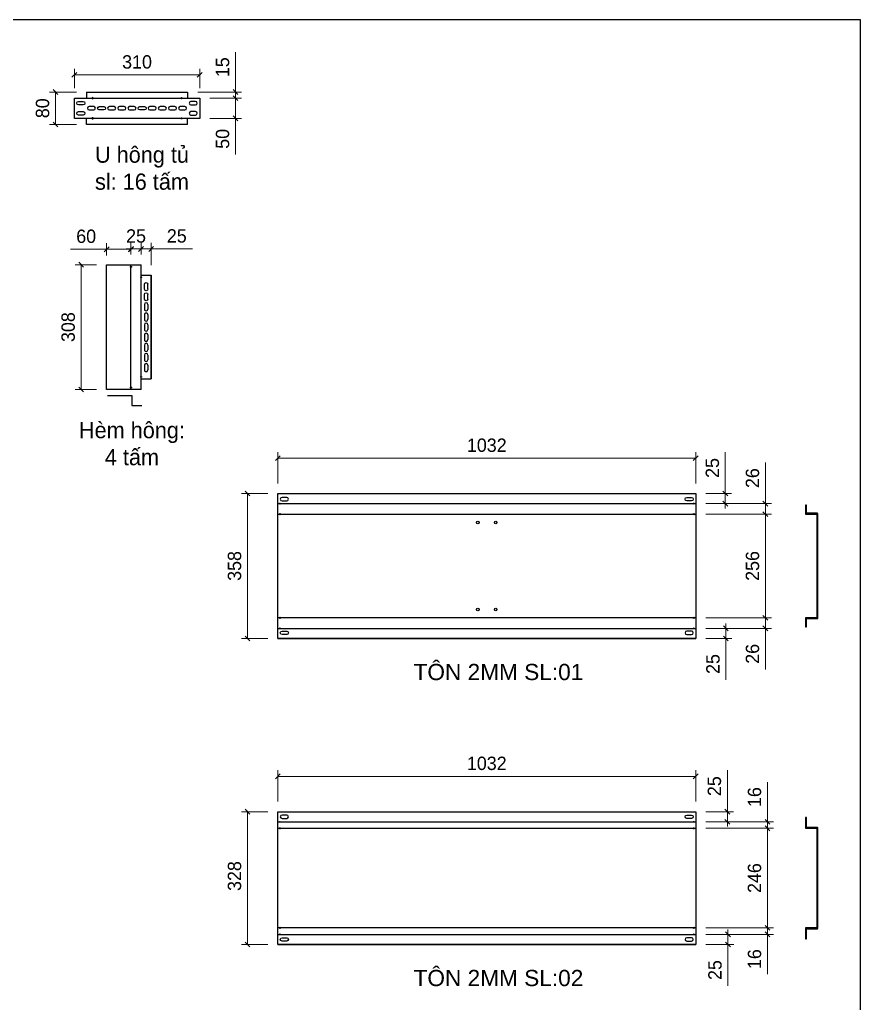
# Model space of a CAD drawing. Header units: millimetres. Extents: x 0 to 5930, y 0 to 4193.
# Drawn here: x 3854 to 5930, y 1764 to 4193 of the extents above; entities that cross this region are included whole.
import ezdxf
from ezdxf.enums import TextEntityAlignment as Align

# ---------------------------------------------------------------- set-up
doc = ezdxf.new("R2010")
doc.units = ezdxf.units.MM
for name, color, linetype in [('CNC', 7, 'Continuous'), ('CO', 1, 'Continuous'), ('DI', 2, 'Continuous'), ('DIM', 253, 'Continuous')]:
    doc.layers.add(name, color=color, linetype=linetype)
doc.styles.add('Tahoma (Input Text)', font='tahoma.ttf')
doc.dimstyles.new('Dim-33', dxfattribs={"dimtxt": 33, "dimasz": 12, "dimexe": 15, "dimexo": 25, "dimgap": 15, "dimtad": 1, "dimdec": 0, "dimtxsty": 'Standard', "dimblk": 'OBLIQUE', "dimcen": 10, "dimclrd": 5, "dimclre": 5, "dimclrt": 3, "dimazin": 3, "dimtfac": 1, "dimtdec": 0, "dimtmove": 0, "dimatfit": 3, "dimldrblk": 'OPEN30', "dimlwd": 9, "dimlwe": 9})

# ---------------------------------------------------------------- blocks, each defined once
blk = doc.blocks.new('*D44')
at = {"color": 0, "linetype": 'ByBlock', "lineweight": -2}
for p, q in [((4148, 3620.6), (4160, 3632.6)), ((4185, 3632.6), (4173, 3620.6))]:
    blk.add_line(p, q, dxfattribs=at)
at = {"layer": 'Defpoints', "color": 0, "transparency": 16777216}
for p in [(4179, 3626.6), (4154, 3587.5), (4179, 3561.5)]:
    blk.add_point(p, dxfattribs=at)
at = {"layer": 'DIM', "color": 5, "lineweight": 9, "transparency": 16777216}
for p, q in [((4154, 3626.6), (4142, 3626.6)), ((4154, 3612.5), (4154, 3641.6)), ((4154, 3626.6), (4179, 3626.6)), ((4179, 3586.5), (4179, 3641.6)), ((4179, 3626.6), (4281.1, 3626.6))]:
    blk.add_line(p, q, dxfattribs=at)
at = {"layer": 'DIM', "color": 3, "transparency": 16777216, "insert": (4242.1, 3658.5), "char_height": 33, "attachment_point": 5}
blk.add_mtext('25', dxfattribs=at)
blk = doc.blocks.new('_Oblique')
at = {"color": 0, "linetype": 'ByBlock', "lineweight": -2}
blk.add_line((-0.5, -0.5), (0.5, 0.5), dxfattribs=at)
blk = doc.blocks.new('_Open30')
at = {"color": 0, "linetype": 'ByBlock', "lineweight": -2}
for p, q in [((-1, 0.27), (0, 0)), ((0, 0), (-1, -0.27)), ((0, 0), (-1, 0))]:
    blk.add_line(p, q, dxfattribs=at)
blk = doc.blocks.new('*D45')
at = {"color": 0, "linetype": 'ByBlock', "lineweight": -2}
for p, q in [((4123, 3620.5), (4135, 3632.5)), ((4160, 3632.5), (4148, 3620.5))]:
    blk.add_line(p, q, dxfattribs=at)
at = {"layer": 'Defpoints', "color": 0, "transparency": 16777216}
for p in [(4154, 3626.5), (4129, 3587.5), (4154, 3587.5)]:
    blk.add_point(p, dxfattribs=at)
at = {"layer": 'DIM', "color": 5, "lineweight": 9, "transparency": 16777216}
for p, q in [((4129, 3626.5), (4117, 3626.5)), ((4129, 3612.5), (4129, 3641.5)), ((4129, 3626.5), (4154, 3626.5)), ((4154, 3612.5), (4154, 3641.5)), ((4154, 3626.5), (4166, 3626.5))]:
    blk.add_line(p, q, dxfattribs=at)
at = {"layer": 'DIM', "color": 3, "transparency": 16777216, "insert": (4141.5, 3658.3), "char_height": 33, "attachment_point": 5}
blk.add_mtext('25', dxfattribs=at)
blk = doc.blocks.new('*D46')
at = {"color": 0, "linetype": 'ByBlock', "lineweight": -2}
for p, q in [((4012, 3581.5), (4000, 3593.5)), ((4000, 3285.5), (4012, 3273.5))]:
    blk.add_line(p, q, dxfattribs=at)
at = {"layer": 'Defpoints', "color": 0, "transparency": 16777216}
for p in [(4069, 3587.5), (4006, 3279.5), (4069, 3279.5)]:
    blk.add_point(p, dxfattribs=at)
at = {"layer": 'DIM', "color": 5, "lineweight": 9, "transparency": 16777216}
for p, q in [((4044, 3587.5), (3991, 3587.5)), ((4006, 3587.5), (4006, 3279.5)), ((4044, 3279.5), (3991, 3279.5))]:
    blk.add_line(p, q, dxfattribs=at)
at = {"layer": 'DIM', "color": 3, "transparency": 16777216, "insert": (3974.1, 3433.5), "char_height": 33, "attachment_point": 5, "rotation": 90}
blk.add_mtext('308', dxfattribs=at)
blk = doc.blocks.new('*D47')
at = {"color": 0, "linetype": 'ByBlock', "lineweight": -2}
for p, q in [((4075, 3631.7), (4063, 3619.7)), ((4123, 3619.7), (4135, 3631.7))]:
    blk.add_line(p, q, dxfattribs=at)
at = {"layer": 'Defpoints', "color": 0, "transparency": 16777216}
for p in [(4069, 3625.7), (4069, 3585.4), (4129, 3587.5)]:
    blk.add_point(p, dxfattribs=at)
at = {"layer": 'DIM', "color": 5, "lineweight": 9, "transparency": 16777216}
for p, q in [((4069, 3625.7), (3979.7, 3625.7)), ((4069, 3610.4), (4069, 3640.7)), ((4129, 3625.7), (4069, 3625.7)), ((4129, 3612.5), (4129, 3640.7))]:
    blk.add_line(p, q, dxfattribs=at)
at = {"layer": 'DIM', "color": 3, "transparency": 16777216, "insert": (4018.4, 3657.6), "char_height": 33, "attachment_point": 5}
blk.add_mtext('60', dxfattribs=at)
blk = doc.blocks.new('A$C143B6121')
at = {"color": 2}
for p, q in [((3.2, 8.5), (14.7, 8.5)), ((3.2, 0), (14.7, 0))]:
    blk.add_line(p, q, dxfattribs=at)
for centre, start, end in [((3.2, 4.3), 90, 270), ((14.7, 4.3), 270, 90)]:
    blk.add_arc(centre, 4.25, start, end, dxfattribs=at)
blk = doc.blocks.new('*D52')
at = {"color": 0, "linetype": 'ByBlock', "lineweight": -2}
for p, q in [((5590.3, 3028.7), (5602.3, 3016.7)), ((5602.3, 2991.7), (5590.3, 3003.7))]:
    blk.add_line(p, q, dxfattribs=at)
at = {"layer": 'Defpoints', "color": 0, "transparency": 16777216}
for p in [(5523.2, 3022.7), (5596.3, 3022.7), (5523.2, 2997.7)]:
    blk.add_point(p, dxfattribs=at)
at = {"layer": 'DIM', "color": 5, "lineweight": 9, "transparency": 16777216}
for p, q in [((5596.3, 3022.7), (5596.3, 3124.7)), ((5548.2, 3022.7), (5611.3, 3022.7)), ((5596.3, 2997.7), (5596.3, 3022.7)), ((5548.2, 2997.7), (5611.3, 2997.7)), ((5596.3, 2997.7), (5596.3, 2985.7))]:
    blk.add_line(p, q, dxfattribs=at)
at = {"layer": 'DIM', "color": 3, "transparency": 16777216, "insert": (5564.5, 3085.7), "char_height": 33, "attachment_point": 5, "rotation": 90}
blk.add_mtext('25', dxfattribs=at)
blk = doc.blocks.new('*D53')
at = {"color": 0, "linetype": 'ByBlock', "lineweight": -2}
for p, q in [((5689.3, 3003.7), (5701.3, 2991.7)), ((5701.3, 2965.7), (5689.3, 2977.7))]:
    blk.add_line(p, q, dxfattribs=at)
at = {"layer": 'Defpoints', "color": 0, "transparency": 16777216}
for p in [(5523.2, 2997.7), (5695.3, 2997.7), (5523.2, 2971.7)]:
    blk.add_point(p, dxfattribs=at)
at = {"layer": 'DIM', "color": 5, "lineweight": 9, "transparency": 16777216}
for p, q in [((5695.3, 2997.7), (5695.3, 3099.5)), ((5548.2, 2997.7), (5710.3, 2997.7)), ((5695.3, 2971.7), (5695.3, 2997.7)), ((5548.2, 2971.7), (5710.3, 2971.7)), ((5695.3, 2971.7), (5695.3, 2959.7))]:
    blk.add_line(p, q, dxfattribs=at)
at = {"layer": 'DIM', "color": 3, "transparency": 16777216, "insert": (5663.5, 3060.6), "char_height": 33, "attachment_point": 5, "rotation": 90}
blk.add_mtext('26', dxfattribs=at)
blk = doc.blocks.new('*D54')
at = {"color": 0, "linetype": 'ByBlock', "lineweight": -2}
for p, q in [((5701.3, 2965.7), (5689.3, 2977.7)), ((5689.3, 2721.7), (5701.3, 2709.7))]:
    blk.add_line(p, q, dxfattribs=at)
at = {"layer": 'Defpoints', "color": 0, "transparency": 16777216}
for p in [(5523.2, 2971.7), (5523.2, 2715.7), (5695.3, 2715.7)]:
    blk.add_point(p, dxfattribs=at)
at = {"layer": 'DIM', "color": 5, "lineweight": 9, "transparency": 16777216}
for p, q in [((5548.2, 2971.7), (5710.3, 2971.7)), ((5695.3, 2971.7), (5695.3, 2715.7)), ((5548.2, 2715.7), (5710.3, 2715.7))]:
    blk.add_line(p, q, dxfattribs=at)
at = {"layer": 'DIM', "color": 3, "transparency": 16777216, "insert": (5663.5, 2843.7), "char_height": 33, "attachment_point": 5, "rotation": 90}
blk.add_mtext('256', dxfattribs=at)
blk = doc.blocks.new('*D55')
at = {"color": 0, "linetype": 'ByBlock', "lineweight": -2}
for p, q in [((5689.3, 2721.7), (5701.3, 2709.7)), ((5701.3, 2683.7), (5689.3, 2695.7))]:
    blk.add_line(p, q, dxfattribs=at)
at = {"layer": 'Defpoints', "color": 0, "transparency": 16777216}
for p in [(5523.2, 2715.7), (5523.2, 2689.7), (5695.3, 2689.7)]:
    blk.add_point(p, dxfattribs=at)
at = {"layer": 'DIM', "color": 5, "lineweight": 9, "transparency": 16777216}
for p, q in [((5695.3, 2715.7), (5695.3, 2727.7)), ((5548.2, 2715.7), (5710.3, 2715.7)), ((5695.3, 2715.7), (5695.3, 2689.7)), ((5548.2, 2689.7), (5710.3, 2689.7)), ((5695.3, 2689.7), (5695.3, 2587.8))]:
    blk.add_line(p, q, dxfattribs=at)
at = {"layer": 'DIM', "color": 3, "transparency": 16777216, "insert": (5663.5, 2626.7), "char_height": 33, "attachment_point": 5, "rotation": 90}
blk.add_mtext('26', dxfattribs=at)
blk = doc.blocks.new('*D56')
at = {"color": 0, "linetype": 'ByBlock', "lineweight": -2}
for p, q in [((4497.7, 3115.9), (4485.7, 3103.9)), ((5517.2, 3103.9), (5529.2, 3115.9))]:
    blk.add_line(p, q, dxfattribs=at)
at = {"layer": 'Defpoints', "color": 0, "transparency": 16777216}
for p in [(5523.2, 3109.9), (4491.7, 3022.7), (5523.2, 3022.7)]:
    blk.add_point(p, dxfattribs=at)
at = {"layer": 'DIM', "color": 5, "lineweight": 9, "transparency": 16777216}
for p, q in [((4491.7, 3047.7), (4491.7, 3124.9)), ((4491.7, 3109.9), (5523.2, 3109.9)), ((5523.2, 3047.7), (5523.2, 3124.9))]:
    blk.add_line(p, q, dxfattribs=at)
at = {"layer": 'DIM', "color": 3, "transparency": 16777216, "insert": (5007.4, 3141.7), "char_height": 33, "attachment_point": 5}
blk.add_mtext('1032', dxfattribs=at)
blk = doc.blocks.new('*D57')
at = {"color": 0, "linetype": 'ByBlock', "lineweight": -2}
for p, q in [((4422.6, 3016.7), (4410.6, 3028.7)), ((4410.6, 2670.7), (4422.6, 2658.7))]:
    blk.add_line(p, q, dxfattribs=at)
at = {"layer": 'Defpoints', "color": 0, "transparency": 16777216}
for p in [(4491.7, 3022.7), (4416.6, 2664.7), (4491.7, 2664.7)]:
    blk.add_point(p, dxfattribs=at)
at = {"layer": 'DIM', "color": 5, "lineweight": 9, "transparency": 16777216}
for p, q in [((4466.7, 3022.7), (4401.6, 3022.7)), ((4416.6, 3022.7), (4416.6, 2664.7)), ((4466.7, 2664.7), (4401.6, 2664.7))]:
    blk.add_line(p, q, dxfattribs=at)
at = {"layer": 'DIM', "color": 3, "transparency": 16777216, "insert": (4384.8, 2843.7), "char_height": 33, "attachment_point": 5, "rotation": 90}
blk.add_mtext('358', dxfattribs=at)
blk = doc.blocks.new('ovan8.5x20')
at = {"layer": 'CNC', "color": 2, "lineweight": -3}
for p, q in [((5.7, 4.2), (-5.8, 4.2)), ((-5.8, -4.2), (5.7, -4.2))]:
    blk.add_line(p, q, dxfattribs=at)
for centre, start, end in [((-5.8, 0), 90, 270), ((5.7, 0), 270, 90)]:
    blk.add_arc(centre, 4.25, start, end, dxfattribs=at)
blk = doc.blocks.new('*D58')
at = {"color": 0, "linetype": 'ByBlock', "lineweight": -2}
for p, q in [((5591.7, 2695.7), (5603.7, 2683.7)), ((5603.7, 2658.7), (5591.7, 2670.7))]:
    blk.add_line(p, q, dxfattribs=at)
at = {"layer": 'Defpoints', "color": 0, "transparency": 16777216}
for p in [(5523.2, 2689.7), (5523.2, 2664.7), (5597.7, 2664.7)]:
    blk.add_point(p, dxfattribs=at)
at = {"layer": 'DIM', "color": 5, "lineweight": 9, "transparency": 16777216}
for p, q in [((5597.7, 2689.7), (5597.7, 2701.7)), ((5548.2, 2689.7), (5612.7, 2689.7)), ((5597.7, 2689.7), (5597.7, 2664.7)), ((5548.2, 2664.7), (5612.7, 2664.7)), ((5597.7, 2664.7), (5597.7, 2562.6))]:
    blk.add_line(p, q, dxfattribs=at)
at = {"layer": 'DIM', "color": 3, "transparency": 16777216, "insert": (5565.9, 2601.6), "char_height": 33, "attachment_point": 5, "rotation": 90}
blk.add_mtext('25', dxfattribs=at)
blk = doc.blocks.new('*D59')
at = {"color": 0, "linetype": 'ByBlock', "lineweight": -2}
for p, q in [((5595.3, 2243), (5607.3, 2231)), ((5607.3, 2206), (5595.3, 2218))]:
    blk.add_line(p, q, dxfattribs=at)
at = {"layer": 'Defpoints', "color": 0, "transparency": 16777216}
for p in [(5523.2, 2237), (5601.3, 2237), (5523.2, 2212)]:
    blk.add_point(p, dxfattribs=at)
at = {"layer": 'DIM', "color": 5, "lineweight": 9, "transparency": 16777216}
for p, q in [((5601.3, 2237), (5601.3, 2339.1)), ((5548.2, 2237), (5616.3, 2237)), ((5601.3, 2212), (5601.3, 2237)), ((5548.2, 2212), (5616.3, 2212)), ((5601.3, 2212), (5601.3, 2200))]:
    blk.add_line(p, q, dxfattribs=at)
at = {"layer": 'DIM', "color": 3, "transparency": 16777216, "insert": (5569.5, 2300), "char_height": 33, "attachment_point": 5, "rotation": 90}
blk.add_mtext('25', dxfattribs=at)
blk = doc.blocks.new('*D60')
at = {"color": 0, "linetype": 'ByBlock', "lineweight": -2}
for p, q in [((5694.3, 2218), (5706.3, 2206)), ((5706.3, 2190), (5694.3, 2202))]:
    blk.add_line(p, q, dxfattribs=at)
at = {"layer": 'Defpoints', "color": 0, "transparency": 16777216}
for p in [(5523.2, 2212), (5700.3, 2212), (5523.2, 2196)]:
    blk.add_point(p, dxfattribs=at)
at = {"layer": 'DIM', "color": 5, "lineweight": 9, "transparency": 16777216}
for p, q in [((5700.3, 2212), (5700.3, 2310.1)), ((5548.2, 2212), (5715.3, 2212)), ((5700.3, 2196), (5700.3, 2212)), ((5548.2, 2196), (5715.3, 2196)), ((5700.3, 2196), (5700.3, 2184))]:
    blk.add_line(p, q, dxfattribs=at)
at = {"layer": 'DIM', "color": 3, "transparency": 16777216, "insert": (5668.5, 2273), "char_height": 33, "attachment_point": 5, "rotation": 90}
blk.add_mtext('16', dxfattribs=at)
blk = doc.blocks.new('*D61')
at = {"color": 0, "linetype": 'ByBlock', "lineweight": -2}
for p, q in [((5706.3, 2190), (5694.3, 2202)), ((5694.3, 1956), (5706.3, 1944))]:
    blk.add_line(p, q, dxfattribs=at)
at = {"layer": 'Defpoints', "color": 0, "transparency": 16777216}
for p in [(5523.2, 2196), (5523.2, 1950), (5700.3, 1950)]:
    blk.add_point(p, dxfattribs=at)
at = {"layer": 'DIM', "color": 5, "lineweight": 9, "transparency": 16777216}
for p, q in [((5548.2, 2196), (5715.3, 2196)), ((5700.3, 2196), (5700.3, 1950)), ((5548.2, 1950), (5715.3, 1950))]:
    blk.add_line(p, q, dxfattribs=at)
at = {"layer": 'DIM', "color": 3, "transparency": 16777216, "insert": (5668.5, 2073), "char_height": 33, "attachment_point": 5, "rotation": 90}
blk.add_mtext('246', dxfattribs=at)
blk = doc.blocks.new('*D62')
at = {"color": 0, "linetype": 'ByBlock', "lineweight": -2}
for p, q in [((5694.3, 1956), (5706.3, 1944)), ((5706.3, 1928), (5694.3, 1940))]:
    blk.add_line(p, q, dxfattribs=at)
at = {"layer": 'Defpoints', "color": 0, "transparency": 16777216}
for p in [(5523.2, 1950), (5523.2, 1934), (5700.3, 1934)]:
    blk.add_point(p, dxfattribs=at)
at = {"layer": 'DIM', "color": 5, "lineweight": 9, "transparency": 16777216}
for p, q in [((5548.2, 1950), (5715.3, 1950)), ((5700.3, 1950), (5700.3, 1962)), ((5700.3, 1950), (5700.3, 1934)), ((5548.2, 1934), (5715.3, 1934)), ((5700.3, 1934), (5700.3, 1835.8))]:
    blk.add_line(p, q, dxfattribs=at)
at = {"layer": 'DIM', "color": 3, "transparency": 16777216, "insert": (5668.5, 1872.9), "char_height": 33, "attachment_point": 5, "rotation": 90}
blk.add_mtext('16', dxfattribs=at)
blk = doc.blocks.new('*D63')
at = {"color": 0, "linetype": 'ByBlock', "lineweight": -2}
for p, q in [((4497.7, 2330.2), (4485.7, 2318.2)), ((5517.2, 2318.2), (5529.2, 2330.2))]:
    blk.add_line(p, q, dxfattribs=at)
at = {"layer": 'Defpoints', "color": 0, "transparency": 16777216}
for p in [(5523.2, 2324.2), (4491.7, 2237), (5523.2, 2237)]:
    blk.add_point(p, dxfattribs=at)
at = {"layer": 'DIM', "color": 5, "lineweight": 9, "transparency": 16777216}
for p, q in [((4491.7, 2262), (4491.7, 2339.2)), ((5523.2, 2262), (5523.2, 2339.2)), ((4491.7, 2324.2), (5523.2, 2324.2))]:
    blk.add_line(p, q, dxfattribs=at)
at = {"layer": 'DIM', "color": 3, "transparency": 16777216, "insert": (5007.4, 2356.1), "char_height": 33, "attachment_point": 5}
blk.add_mtext('1032', dxfattribs=at)
blk = doc.blocks.new('*D64')
at = {"color": 0, "linetype": 'ByBlock', "lineweight": -2}
for p, q in [((4422.6, 2231), (4410.6, 2243)), ((4410.6, 1915), (4422.6, 1903))]:
    blk.add_line(p, q, dxfattribs=at)
at = {"layer": 'Defpoints', "color": 0, "transparency": 16777216}
for p in [(4491.7, 2237), (4416.6, 1909), (4491.7, 1909)]:
    blk.add_point(p, dxfattribs=at)
at = {"layer": 'DIM', "color": 5, "lineweight": 9, "transparency": 16777216}
for p, q in [((4466.7, 2237), (4401.6, 2237)), ((4416.6, 2237), (4416.6, 1909)), ((4466.7, 1909), (4401.6, 1909))]:
    blk.add_line(p, q, dxfattribs=at)
at = {"layer": 'DIM', "color": 3, "transparency": 16777216, "insert": (4384.8, 2078), "char_height": 33, "attachment_point": 5, "rotation": 90}
blk.add_mtext('328', dxfattribs=at)
blk = doc.blocks.new('*D65')
at = {"color": 0, "linetype": 'ByBlock', "lineweight": -2}
for p, q in [((5596.7, 1940), (5608.7, 1928)), ((5608.7, 1903), (5596.7, 1915))]:
    blk.add_line(p, q, dxfattribs=at)
at = {"layer": 'Defpoints', "color": 0, "transparency": 16777216}
for p in [(5523.2, 1934), (5523.2, 1909), (5602.7, 1909)]:
    blk.add_point(p, dxfattribs=at)
at = {"layer": 'DIM', "color": 5, "lineweight": 9, "transparency": 16777216}
for p, q in [((5602.7, 1934), (5602.7, 1946)), ((5548.2, 1934), (5617.7, 1934)), ((5602.7, 1934), (5602.7, 1909)), ((5548.2, 1909), (5617.7, 1909)), ((5602.7, 1909), (5602.7, 1806.9))]:
    blk.add_line(p, q, dxfattribs=at)
at = {"layer": 'DIM', "color": 3, "transparency": 16777216, "insert": (5570.9, 1845.9), "char_height": 33, "attachment_point": 5, "rotation": 90}
blk.add_mtext('25', dxfattribs=at)
blk = doc.blocks.new('*D86')
at = {"color": 0, "linetype": 'ByBlock', "lineweight": -2}
for p, q in [((3995.3, 4062.4), (3983.3, 4050.4)), ((4292.8, 4050.4), (4304.8, 4062.4))]:
    blk.add_line(p, q, dxfattribs=at)
at = {"layer": 'Defpoints', "color": 0, "transparency": 16777216}
for p in [(3989.3, 4056.4), (3989.3, 3998.9), (4298.8, 3998.9)]:
    blk.add_point(p, dxfattribs=at)
at = {"layer": 'DIM', "color": 5, "lineweight": 9, "transparency": 16777216}
for p, q in [((3989.3, 4023.9), (3989.3, 4071.4)), ((4298.8, 4056.4), (3989.3, 4056.4)), ((4298.8, 4023.9), (4298.8, 4071.4))]:
    blk.add_line(p, q, dxfattribs=at)
at = {"layer": 'DIM', "color": 3, "transparency": 16777216, "insert": (4144, 4088.2), "char_height": 33, "attachment_point": 5}
blk.add_mtext('310', dxfattribs=at)
blk = doc.blocks.new('*D87')
at = {"color": 0, "linetype": 'ByBlock', "lineweight": -2}
for p, q in [((3948.6, 4007.9), (3936.6, 4019.9)), ((3936.6, 3939.9), (3948.6, 3927.9))]:
    blk.add_line(p, q, dxfattribs=at)
at = {"layer": 'Defpoints', "color": 0, "transparency": 16777216}
for p in [(4019.3, 4013.9), (3942.6, 3933.9), (4019.3, 3933.9)]:
    blk.add_point(p, dxfattribs=at)
at = {"layer": 'DIM', "color": 5, "lineweight": 9, "transparency": 16777216}
for p, q in [((3994.3, 4013.9), (3927.6, 4013.9)), ((3942.6, 4013.9), (3942.6, 3933.9)), ((3994.3, 3933.9), (3927.6, 3933.9))]:
    blk.add_line(p, q, dxfattribs=at)
at = {"layer": 'DIM', "color": 3, "transparency": 16777216, "insert": (3910.8, 3973.9), "char_height": 33, "attachment_point": 5, "rotation": 90}
blk.add_mtext('80', dxfattribs=at)
blk = doc.blocks.new('*D88')
at = {"color": 0, "linetype": 'ByBlock', "lineweight": -2}
for p, q in [((4393, 3992.9), (4381, 4004.9)), ((4381, 3954.9), (4393, 3942.9))]:
    blk.add_line(p, q, dxfattribs=at)
at = {"layer": 'Defpoints', "color": 0, "transparency": 16777216}
for p in [(4298.8, 3998.9), (4387, 3998.9), (4298.8, 3948.9)]:
    blk.add_point(p, dxfattribs=at)
at = {"layer": 'DIM', "color": 5, "lineweight": 9, "transparency": 16777216}
for p, q in [((4323.8, 3998.9), (4402, 3998.9)), ((4387, 3998.9), (4387, 3948.9)), ((4323.8, 3948.9), (4402, 3948.9)), ((4387, 3948.9), (4387, 3859.8))]:
    blk.add_line(p, q, dxfattribs=at)
at = {"layer": 'DIM', "color": 3, "transparency": 16777216, "insert": (4355.2, 3898.4), "char_height": 33, "attachment_point": 5, "rotation": 90}
blk.add_mtext('50', dxfattribs=at)
blk = doc.blocks.new('*D89')
at = {"color": 0, "linetype": 'ByBlock', "lineweight": -2}
for p, q in [((4381, 4019.9), (4393, 4007.9)), ((4393, 3992.9), (4381, 4004.9))]:
    blk.add_line(p, q, dxfattribs=at)
at = {"layer": 'Defpoints', "color": 0, "transparency": 16777216}
for p in [(4268.8, 4013.9), (4387, 4013.9), (4298.8, 3998.9)]:
    blk.add_point(p, dxfattribs=at)
at = {"layer": 'DIM', "color": 5, "lineweight": 9, "transparency": 16777216}
for p, q in [((4387, 4013.9), (4387, 4112.4)), ((4293.8, 4013.9), (4402, 4013.9)), ((4387, 3998.9), (4387, 4013.9)), ((4323.8, 3998.9), (4402, 3998.9)), ((4387, 3998.9), (4387, 3986.9))]:
    blk.add_line(p, q, dxfattribs=at)
at = {"layer": 'DIM', "color": 3, "transparency": 16777216, "insert": (4355.2, 4075.2), "char_height": 33, "attachment_point": 5, "rotation": 90}
blk.add_mtext('15', dxfattribs=at)
blk = doc.blocks.new('f3daunguoc')
at = {"layer": 'CNC', "color": 2, "lineweight": -3}
blk.add_circle((0, 0), 1.5, dxfattribs=at)
blk = doc.blocks.new('khungtenAsean2')
at = {"color": 7}
blk.add_lwpolyline([(0, 0), (2970, 0), (2970, -2100), (0, -2100)], close=True, dxfattribs=at)
at = {"color": 1, "style": 'Tahoma (Input Text)', "flags": 8}
for tag, p in [('#03', (506.6, -2019.3)), ('#01', (137.1, -2021.3)), ('#05', (1106.6, -2021.3)), ('#07', (1834.7, -2021.3)), ('#09', (2146.7, -2021.3)), ('#02', (98.5, -2081.3)), ('#04', (486.1, -2081.3)), ('#06', (1065.3, -2081.3)), ('#08', (1817.4, -2081.3)), ('#10', (2146.7, -2081.3))]:
    blk.add_attdef(tag, p, '', height=25, dxfattribs=at)
blk.add_attdef('#11', text='', height=25, dxfattribs=at).set_placement((2915, -2067.3), align=Align.CENTER)

msp = doc.modelspace()

# ---------------------------------------------------------------- linework, layer by layer
at = {"color": 7}
for p, q in [((4019.3, 4013.9), (4268.8, 4013.9)), ((4019.3, 4013.9), (4019.3, 3998.9)), ((4268.8, 4013.9), (4268.8, 3998.9)), ((3989.3, 3948.9), (3989.3, 3998.9)), ((3989.3, 3998.9), (4298.8, 3998.9)), ((4298.8, 3998.9), (4298.8, 3948.9)), ((4298.8, 3948.9), (3989.3, 3948.9)), ((4019.3, 3933.9), (4019.3, 3948.9)), ((4268.8, 3933.9), (4268.8, 3948.9)), ((4268.8, 3933.9), (4019.3, 3933.9)), ((4069, 3279.5), (4069, 3587.5)), ((4129, 3279.5), (4129, 3587.5)), ((4154, 3279.5), (4154, 3587.5)), ((4154, 3561.5), (4179, 3561.5)), ((4179, 3305.5), (4179, 3561.5)), ((4154, 3305.5), (4179, 3305.5)), ((4070.9, 3265), (4130.9, 3265)), ((4130.9, 3265), (4130.9, 3240)), ((4130.9, 3240), (4155.9, 3240)), ((4491.7, 3022.7), (5523.2, 3022.7)), ((4491.7, 2997.7), (5523.2, 2997.7)), ((4491.7, 2689.7), (5523.2, 2689.7)), ((4491.7, 2664.7), (5523.2, 2664.7)), ((4491.7, 2237), (5523.2, 2237)), ((4491.7, 2212), (5523.2, 2212)), ((4491.7, 1934), (5523.2, 1934)), ((4491.7, 1909), (5523.2, 1909))]:
    msp.add_line(p, q, dxfattribs=at)
for points in [[(4154, 3279.5), (4069, 3279.5), (4069, 3587.5), (4154, 3587.5)], [(4179, 3561.5), (4179, 3305.5)]]:
    msp.add_lwpolyline(points, dxfattribs=at)
for points in [[(4491.7, 3022.7), (5523.2, 3022.7), (5523.2, 2664.7), (4491.7, 2664.7)], [(4491.7, 2971.7), (5523.2, 2971.7), (5523.2, 2715.7), (4491.7, 2715.7)], [(4491.7, 2237), (5523.2, 2237), (5523.2, 1909), (4491.7, 1909)], [(4491.7, 2196), (5523.2, 2196), (5523.2, 1950), (4491.7, 1950)]]:
    msp.add_lwpolyline(points, close=True, dxfattribs=at)
at = {"color": 2}
for centre, radius in [((4129, 3582.5), 1.5), ((4154, 3556.5), 1), ((4154, 3310.5), 1), ((4129, 3284.5), 1.5), ((4496.7, 2997.7), 1), ((5518.2, 2997.7), 1), ((4496.7, 2971.7), 1.5), ((5518.2, 2971.7), 1.5), ((4496.7, 2715.7), 1.5), ((5518.2, 2715.7), 1.5), ((4496.7, 2689.7), 1), ((5518.2, 2689.7), 1), ((4496.7, 2212), 1), ((5518.2, 2212), 1), ((4496.7, 2196), 1.5), ((5518.2, 2196), 1.5), ((4496.7, 1950), 1.5), ((5518.2, 1950), 1.5), ((4496.7, 1934), 1), ((5518.2, 1934), 1)]:
    msp.add_circle(centre, radius, dxfattribs=at)
at = {"layer": 'CO', "linetype": 'Continuous'}
for points in [[(5824.4, 2972.7, 0.414214), (5823.4, 2973.7), (5796.4, 2973.7), (5796.4, 2993.7), (5794.4, 2993.7), (5794.4, 2971.7), (5822.4, 2971.7), (5822.4, 2715.7), (5794.4, 2715.7), (5794.4, 2693.7), (5796.4, 2693.7), (5796.4, 2713.7), (5823.4, 2713.7, 0.414214), (5824.4, 2714.7)], [(5824.4, 2197, 0.414214), (5823.4, 2198), (5796.4, 2198), (5796.4, 2223), (5794.4, 2223), (5794.4, 2196), (5822.4, 2196), (5822.4, 1950), (5794.4, 1950), (5794.4, 1923), (5796.4, 1923), (5796.4, 1948), (5823.4, 1948, 0.414214), (5824.4, 1949)]]:
    msp.add_lwpolyline(points, format="xyb", close=True, dxfattribs=at)
at = {"layer": 'DI', "color": 2, "linetype": 'Continuous'}
for centre in [(4985.4, 2951.2), (5029.4, 2951.2), (4985.4, 2736.2), (5029.4, 2736.2)]:
    msp.add_circle(centre, 3.25, dxfattribs=at)

# ---------------------------------------------------------------- block references
at = {"color": 7, "xscale": 1.996500000008381, "yscale": 1.996500000008381, "zscale": 1.996500000008381}
msp.add_blockref('khungtenAsean2', (0, 4192.7), dxfattribs=at)
at = {"lineweight": -3, "xscale": -1, "rotation": 270}
for p in [(4034.3, 3998.9), (4034.3, 3948.9)]:
    msp.add_blockref('f3daunguoc', p, dxfattribs=at)
at = {"lineweight": -3, "rotation": 90}
for p in [(4253.8, 3998.9), (4253.8, 3948.9)]:
    msp.add_blockref('f3daunguoc', p, dxfattribs=at)
at = {"color": 7, "xscale": -1, "rotation": 270}
for p in [(4162.2, 3524.5), (4162.2, 3499.5)]:
    msp.add_blockref('A$C143B6121', p, dxfattribs=at)
at = {"color": 7, "rotation": 270}
for p in [(4162.2, 3492.5), (4162.2, 3467.5), (4162.2, 3442.5), (4162.2, 3417.5), (4162.2, 3392.5), (4162.2, 3367.5), (4162.2, 3342.5)]:
    msp.add_blockref('A$C143B6121', p, dxfattribs=at)
at = {"layer": 'CNC', "lineweight": -3, "xscale": -1}
for p in [(4005.3, 3986.4), (4005.3, 3961.4), (4056.5, 3973.9), (4156.5, 3973.9)]:
    msp.add_blockref('ovan8.5x20', p, dxfattribs=at)
at = {"layer": 'CNC', "lineweight": -3}
for p in [(4282.8, 3986.4), (4031.5, 3973.9), (4081.5, 3973.9), (4106.5, 3973.9), (4131.5, 3973.9), (4181.5, 3973.9), (4206.5, 3973.9), (4231.5, 3973.9), (4256.5, 3973.9), (4282.8, 3961.4)]:
    msp.add_blockref('ovan8.5x20', p, dxfattribs=at)
at = {"layer": 'CNC', "color": 2, "lineweight": -3, "rotation": 180}
for p in [(4507.7, 3008.7), (4507.7, 2224.5)]:
    msp.add_blockref('ovan8.5x20', p, dxfattribs=at)
at = {"layer": 'CNC', "color": 2, "lineweight": -3, "xscale": -1, "rotation": 180}
for p in [(5507.2, 3008.7), (5507.2, 2224.5)]:
    msp.add_blockref('ovan8.5x20', p, dxfattribs=at)
at = {"layer": 'CNC', "color": 2, "lineweight": -3, "xscale": -1}
for p in [(4507.7, 2678.7), (4507.7, 1921.5)]:
    msp.add_blockref('ovan8.5x20', p, dxfattribs=at)
at = {"layer": 'CNC', "color": 2, "lineweight": -3}
for p in [(5507.2, 2678.7), (5507.2, 1921.5)]:
    msp.add_blockref('ovan8.5x20', p, dxfattribs=at)

# ---------------------------------------------------------------- texts
at = {"color": 2, "char_height": 40, "width": 775, "attachment_point": 5}
for s, insert in [('U hông tủ\\Psl: 16 tấm', (4156.2, 3825.8)), ('Hèm hông: \\P4 tấm', (4131.4, 3145.5)), ('{\\f.VnArialH|b0|i0|c0|p34;T«n 2mm SL:01}', (5036.2, 2581.6)), ('{\\f.VnArialH|b0|i0|c0|p34;T«n 2mm SL:02}', (5036.2, 1826))]:
    msp.add_mtext(s, dxfattribs=dict(at, insert=insert))

# ---------------------------------------------------------------- dimensions: what is measured, and where the dimension line sits
at = {"layer": 'DIM', "color": 7}
for base, p1, p2, angle, picture, middle in [((3989.2581748, 4056.3680796), (4298.7581748, 3998.9447117), (3989.2581748, 3998.9447117), 180, '*D86', (4144.0081748, 4088.2282433)), ((4387, 4013.9), (4298.8, 3998.9), (4268.8, 4013.9), 270, '*D89', (4355.2, 4075.2)), ((3942.6, 3933.9), (4019.3, 4013.9), (4019.3, 3933.9), 270, '*D87', (3910.8, 3973.9)), ((4006, 3279.5), (4069, 3587.5), (4069, 3279.5), 90, '*D46', (3974.1, 3433.5)), ((5596.3, 3022.7), (5523.2, 2997.7), (5523.2, 3022.7), 90, '*D52', (5564.5, 3085.7)), ((5695.3, 2997.7), (5523.2, 2971.7), (5523.2, 2997.7), 90, '*D53', (5663.5, 3060.6)), ((5695.3, 2715.7), (5523.2, 2971.7), (5523.2, 2715.7), 90, '*D54', (5663.5, 2843.7)), ((5695.3, 2689.7), (5523.2, 2715.7), (5523.2, 2689.7), 90, '*D55', (5663.5, 2626.7)), ((5597.7, 2664.7), (5523.2, 2689.7), (5523.2, 2664.7), 90, '*D58', (5565.9, 2601.6)), ((5601.3, 2237), (5523.2, 2212), (5523.2, 2237), 90, '*D59', (5569.5, 2300)), ((5700.3, 2212), (5523.2, 2196), (5523.2, 2212), 90, '*D60', (5668.5, 2273)), ((5700.3, 1950), (5523.2, 2196), (5523.2, 1950), 90, '*D61', (5668.5, 2073)), ((5700.3, 1934), (5523.2, 1950), (5523.2, 1934), 90, '*D62', (5668.5, 1872.9)), ((5602.7, 1909), (5523.2, 1934), (5523.2, 1909), 90, '*D65', (5570.9, 1845.9))]:
    dim = msp.add_linear_dim(base=base, p1=p1, p2=p2, angle=angle, dimstyle='Dim-33', dxfattribs=at)
    dim.commit()
    dim.dimension.update_dxf_attribs({"geometry": picture, "text_midpoint": middle})
for base, p1, p2, angle, picture, middle in [((4387, 3998.9), (4298.8, 3948.9), (4298.8, 3998.9), 270, '*D88', (4387, 3898.4)), ((4416.6, 2664.7), (4491.7, 3022.7), (4491.7, 2664.7), 90, '*D57', (4416.6, 2843.7)), ((4416.6, 1909), (4491.7, 2237), (4491.7, 1909), 90, '*D64', (4416.6, 2078))]:
    dim = msp.add_linear_dim(base=base, p1=p1, p2=p2, angle=angle, dimstyle='Dim-33', dxfattribs=at)
    dim.commit()
    dim.dimension.update_dxf_attribs({"geometry": picture, "text_midpoint": middle, "dimtype": 160})
for base, p1, p2, picture, middle in [((4069, 3625.7), (4129, 3587.5), (4069, 3585.4), '*D47', (4018.4, 3657.6)), ((4179, 3626.6), (4154, 3587.5), (4179, 3561.5), '*D44', (4242.1, 3658.5)), ((5523.1920703, 3109.8883789), (4491.6920703, 3022.6514862), (5523.1920703, 3022.6514862), '*D56', (5007.4420703, 3141.7485427)), ((5523.1920703, 2324.2050506), (4491.6920703, 2236.9681578), (5523.1920703, 2236.9681578), '*D63', (5007.4420703, 2356.0652143))]:
    dim = msp.add_linear_dim(base=base, p1=p1, p2=p2, dimstyle='Dim-33', dxfattribs=at)
    dim.commit()
    dim.dimension.update_dxf_attribs({"geometry": picture, "text_midpoint": middle})
dim = msp.add_linear_dim(base=(4154, 3626.5), p1=(4129, 3587.5), p2=(4154, 3587.5), dimstyle='Dim-33', dxfattribs=at)
dim.commit()
dim.dimension.update_dxf_attribs({"geometry": '*D45', "text_midpoint": (4141.5, 3626.5), "dimtype": 160})

doc.saveas('drawing.dxf')
